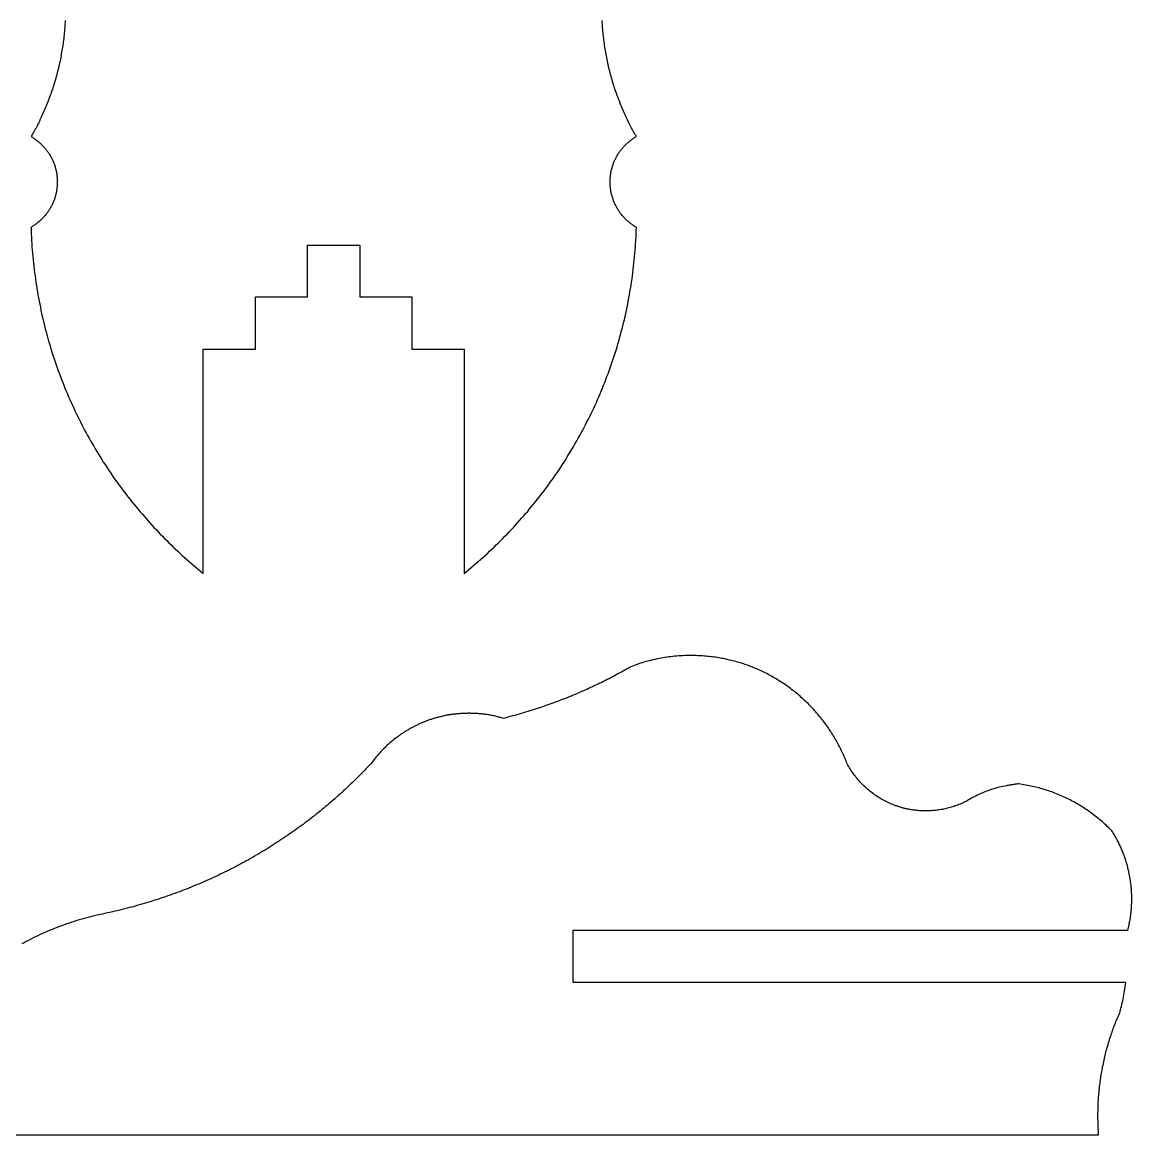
# Model space of a CAD drawing. Extents: x 25 to 747, y 34 to 1185.
# Drawn here: x 554 to 684.3, y 909.2 to 1039.8 of the extents above; entities that cross this region are included whole.
import ezdxf

# ---------------------------------------------------------------- set-up
doc = ezdxf.new("R2010")
doc.units = 0
doc.layers.add('Default_Layer', color=1, linetype='CONTINUOUS')

msp = doc.modelspace()

# ---------------------------------------------------------------- linework, layer by layer
at = {"layer": 'Default_Layer'}
for points in [[(559.03, 1040.02), (559.01, 1039.81), (559, 1039.6), (558.99, 1039.39), (558.97, 1039.18), (558.96, 1038.97), (558.94, 1038.76), (558.92, 1038.55), (558.9, 1038.34), (558.87, 1038.13), (558.85, 1037.92), (558.83, 1037.71), (558.8, 1037.5), (558.77, 1037.3), (558.74, 1037.09), (558.71, 1036.89), (558.68, 1036.68), (558.64, 1036.48), (558.61, 1036.27), (558.57, 1036.07), (558.54, 1035.87), (558.5, 1035.66), (558.46, 1035.46), (558.42, 1035.26), (558.37, 1035.06), (558.33, 1034.86), (558.28, 1034.66), (558.24, 1034.46), (558.19, 1034.27), (558.14, 1034.07), (558.09, 1033.87), (558.04, 1033.68), (557.99, 1033.48), (557.93, 1033.29), (557.88, 1033.09), (557.82, 1032.9), (557.76, 1032.71), (557.7, 1032.52), (557.64, 1032.33), (557.58, 1032.14), (557.52, 1031.95), (557.45, 1031.76), (557.39, 1031.57), (557.32, 1031.39), (557.26, 1031.2), (557.19, 1031.01), (557.12, 1030.83), (557.05, 1030.65), (556.98, 1030.46), (556.9, 1030.28), (556.83, 1030.1), (556.75, 1029.92), (556.68, 1029.74), (556.6, 1029.57), (556.52, 1029.39), (556.44, 1029.21), (556.36, 1029.04), (556.28, 1028.86), (556.21, 1028.69), (556.13, 1028.52), (556.06, 1028.35), (555.99, 1028.18), (555.91, 1028.02), (555.83, 1027.86), (555.75, 1027.7), (555.68, 1027.55), (555.6, 1027.4), (555.51, 1027.25), (555.43, 1027.1), (555.35, 1026.96), (555.27, 1026.82), (555.18, 1026.68), (555.09, 1026.55), (555.01, 1026.41), (555.09, 1026.36), (555.18, 1026.31), (555.26, 1026.26), (555.35, 1026.2), (555.43, 1026.14), (555.51, 1026.09), (555.59, 1026.03), (555.67, 1025.97), (555.75, 1025.9), (555.83, 1025.84), (555.91, 1025.78), (555.98, 1025.71), (556.06, 1025.65), (556.13, 1025.58), (556.2, 1025.51), (556.27, 1025.44), (556.34, 1025.37), (556.41, 1025.3), (556.48, 1025.23), (556.55, 1025.15), (556.61, 1025.08), (556.68, 1025), (556.74, 1024.93), (556.8, 1024.85), (556.86, 1024.77), (556.92, 1024.69), (556.98, 1024.61), (557.04, 1024.53), (557.09, 1024.44), (557.15, 1024.36), (557.2, 1024.28), (557.25, 1024.19), (557.3, 1024.1), (557.35, 1024.02), (557.39, 1023.93), (557.44, 1023.84), (557.49, 1023.75), (557.53, 1023.66), (557.57, 1023.57), (557.61, 1023.48), (557.65, 1023.38), (557.69, 1023.29), (557.72, 1023.2), (557.75, 1023.1), (557.79, 1023.01), (557.82, 1022.91), (557.85, 1022.81), (557.88, 1022.72), (557.9, 1022.62), (557.93, 1022.52), (557.95, 1022.42), (557.97, 1022.32), (557.99, 1022.22), (558.01, 1022.12), (558.03, 1022.02), (558.04, 1021.91), (558.05, 1021.81), (558.06, 1021.71), (558.07, 1021.6), (558.08, 1021.5), (558.09, 1021.39), (558.09, 1021.29), (558.1, 1021.18), (558.1, 1021.08), (558.1, 1020.97), (558.09, 1020.86), (558.09, 1020.76), (558.08, 1020.65), (558.07, 1020.55), (558.06, 1020.45), (558.05, 1020.34), (558.04, 1020.24), (558.03, 1020.14), (558.01, 1020.03), (557.99, 1019.93), (557.97, 1019.83), (557.95, 1019.73), (557.93, 1019.63), (557.9, 1019.53), (557.88, 1019.44), (557.85, 1019.34), (557.82, 1019.24), (557.79, 1019.15), (557.75, 1019.05), (557.72, 1018.95), (557.69, 1018.86), (557.65, 1018.77), (557.61, 1018.67), (557.57, 1018.58), (557.53, 1018.49), (557.49, 1018.4), (557.44, 1018.31), (557.39, 1018.22), (557.35, 1018.13), (557.3, 1018.05), (557.25, 1017.96), (557.2, 1017.88), (557.15, 1017.79), (557.09, 1017.71), (557.04, 1017.63), (556.98, 1017.54), (556.92, 1017.46), (556.86, 1017.38), (556.8, 1017.3), (556.74, 1017.23), (556.68, 1017.15), (556.61, 1017.07), (556.55, 1017), (556.48, 1016.92), (556.41, 1016.85), (556.34, 1016.78), (556.27, 1016.71), (556.2, 1016.64), (556.13, 1016.57), (556.06, 1016.5), (555.98, 1016.44), (555.91, 1016.37), (555.83, 1016.31), (555.75, 1016.25), (555.67, 1016.19), (555.59, 1016.13), (555.51, 1016.07), (555.43, 1016.01), (555.35, 1015.95), (555.26, 1015.9), (555.18, 1015.84), (555.09, 1015.79), (555.01, 1015.74), (555.02, 1015.35), (555.04, 1014.97), (555.05, 1014.59), (555.08, 1014.2), (555.1, 1013.82), (555.12, 1013.44), (555.15, 1013.06), (555.18, 1012.68), (555.22, 1012.3), (555.25, 1011.93), (555.29, 1011.55), (555.34, 1011.17), (555.38, 1010.8), (555.43, 1010.42), (555.48, 1010.05), (555.53, 1009.68), (555.58, 1009.3), (555.64, 1008.93), (555.7, 1008.56), (555.76, 1008.19), (555.82, 1007.82), (555.89, 1007.45), (555.96, 1007.09), (556.03, 1006.72), (556.11, 1006.36), (556.18, 1005.99), (556.26, 1005.63), (556.34, 1005.27), (556.43, 1004.9), (556.51, 1004.54), (556.6, 1004.18), (556.69, 1003.83), (556.78, 1003.47), (556.88, 1003.11), (556.98, 1002.75), (557.08, 1002.4), (557.18, 1002.05), (557.29, 1001.69), (557.39, 1001.34), (557.5, 1000.99), (557.62, 1000.64), (557.73, 1000.29), (557.85, 999.94), (557.97, 999.6), (558.09, 999.25), (558.21, 998.91), (558.34, 998.56), (558.46, 998.22), (558.6, 997.88), (558.73, 997.54), (558.86, 997.2), (559, 996.86), (559.14, 996.53), (559.28, 996.19), (559.42, 995.86), (559.57, 995.52), (559.72, 995.19), (559.87, 994.86), (560.02, 994.53), (560.17, 994.2), (560.33, 993.88), (560.49, 993.55), (560.65, 993.23), (560.81, 992.9), (560.98, 992.58), (561.14, 992.26), (561.31, 991.94), (561.48, 991.62), (561.66, 991.3), (561.83, 990.99), (562.01, 990.67), (562.19, 990.36), (562.37, 990.05), (562.56, 989.74), (562.74, 989.43), (562.93, 989.12), (563.12, 988.81), (563.31, 988.51), (563.5, 988.2), (563.7, 987.9), (563.9, 987.6), (564.1, 987.3), (564.3, 987), (564.5, 986.7), (564.71, 986.4), (564.91, 986.11), (565.12, 985.82), (565.33, 985.53), (565.55, 985.24), (565.76, 984.95), (565.98, 984.66), (566.2, 984.37), (566.42, 984.09), (566.64, 983.81), (566.86, 983.53), (567.09, 983.25), (567.32, 982.97), (567.55, 982.69), (567.78, 982.41), (568.01, 982.14), (568.25, 981.87), (568.48, 981.6), (568.72, 981.33), (568.96, 981.06), (569.2, 980.8), (569.45, 980.53), (569.69, 980.27), (569.94, 980.01), (570.19, 979.75), (570.44, 979.49), (570.69, 979.23), (570.95, 978.98), (571.2, 978.72), (571.46, 978.47), (571.72, 978.22), (571.98, 977.98), (572.24, 977.73), (572.51, 977.48), (572.77, 977.24), (573.04, 977), (573.31, 976.76), (573.58, 976.52), (573.85, 976.29), (574.13, 976.05), (574.4, 975.82), (574.68, 975.59), (574.96, 975.36), (575.24, 975.13), (575.24, 1001.45), (581.36, 1001.45), (581.36, 1007.57), (587.48, 1007.57), (587.48, 1013.63), (593.62, 1013.63), (593.62, 1007.57), (599.74, 1007.57), (599.74, 1001.45), (605.86, 1001.45), (605.86, 975.13), (606.14, 975.36), (606.42, 975.59), (606.7, 975.82), (606.98, 976.05), (607.25, 976.29), (607.52, 976.52), (607.79, 976.76), (608.06, 977), (608.33, 977.24), (608.6, 977.48), (608.86, 977.73), (609.12, 977.98), (609.38, 978.22), (609.64, 978.47), (609.9, 978.72), (610.16, 978.98), (610.41, 979.23), (610.66, 979.49), (610.91, 979.75), (611.16, 980.01), (611.41, 980.27), (611.66, 980.53), (611.9, 980.8), (612.14, 981.06), (612.38, 981.33), (612.62, 981.6), (612.86, 981.87), (613.09, 982.14), (613.33, 982.41), (613.56, 982.69), (613.79, 982.97), (614.01, 983.25), (614.24, 983.53), (614.46, 983.81), (614.69, 984.09), (614.91, 984.37), (615.13, 984.66), (615.34, 984.95), (615.56, 985.24), (615.77, 985.53), (615.98, 985.82), (616.19, 986.11), (616.4, 986.4), (616.6, 986.7), (616.81, 987), (617.01, 987.3), (617.21, 987.6), (617.4, 987.9), (617.6, 988.2), (617.79, 988.51), (617.98, 988.81), (618.17, 989.12), (618.36, 989.43), (618.55, 989.74), (618.73, 990.05), (618.91, 990.36), (619.09, 990.67), (619.27, 990.99), (619.44, 991.3), (619.62, 991.62), (619.79, 991.94), (619.96, 992.26), (620.13, 992.58), (620.29, 992.9), (620.45, 993.23), (620.61, 993.55), (620.77, 993.88), (620.93, 994.2), (621.08, 994.53), (621.24, 994.86), (621.39, 995.19), (621.53, 995.52), (621.68, 995.86), (621.82, 996.19), (621.96, 996.53), (622.1, 996.86), (622.24, 997.2), (622.38, 997.54), (622.51, 997.88), (622.64, 998.22), (622.77, 998.56), (622.89, 998.91), (623.02, 999.25), (623.14, 999.6), (623.26, 999.94), (623.37, 1000.29), (623.49, 1000.64), (623.6, 1000.99), (623.71, 1001.34), (623.82, 1001.69), (623.92, 1002.05), (624.02, 1002.4), (624.12, 1002.75), (624.22, 1003.11), (624.32, 1003.47), (624.41, 1003.83), (624.5, 1004.18), (624.59, 1004.54), (624.68, 1004.9), (624.76, 1005.27), (624.84, 1005.63), (624.92, 1005.99), (625, 1006.36), (625.07, 1006.72), (625.14, 1007.09), (625.21, 1007.45), (625.28, 1007.82), (625.34, 1008.19), (625.41, 1008.56), (625.46, 1008.93), (625.52, 1009.3), (625.58, 1009.68), (625.63, 1010.05), (625.68, 1010.42), (625.72, 1010.8), (625.77, 1011.17), (625.81, 1011.55), (625.85, 1011.93), (625.88, 1012.3), (625.92, 1012.68), (625.95, 1013.06), (625.98, 1013.44), (626, 1013.82), (626.03, 1014.2), (626.05, 1014.59), (626.07, 1014.97), (626.08, 1015.35), (626.1, 1015.74), (626.01, 1015.79), (625.92, 1015.84), (625.84, 1015.9), (625.75, 1015.95), (625.67, 1016.01), (625.59, 1016.07), (625.51, 1016.13), (625.43, 1016.19), (625.35, 1016.25), (625.27, 1016.31), (625.2, 1016.37), (625.12, 1016.44), (625.05, 1016.5), (624.97, 1016.57), (624.9, 1016.64), (624.83, 1016.71), (624.76, 1016.78), (624.69, 1016.85), (624.62, 1016.92), (624.55, 1017), (624.49, 1017.07), (624.43, 1017.15), (624.36, 1017.23), (624.3, 1017.3), (624.24, 1017.38), (624.18, 1017.46), (624.12, 1017.54), (624.07, 1017.63), (624.01, 1017.71), (623.96, 1017.79), (623.9, 1017.88), (623.85, 1017.96), (623.8, 1018.05), (623.75, 1018.13), (623.71, 1018.22), (623.66, 1018.31), (623.62, 1018.4), (623.57, 1018.49), (623.53, 1018.58), (623.49, 1018.67), (623.45, 1018.77), (623.42, 1018.86), (623.38, 1018.95), (623.35, 1019.05), (623.32, 1019.15), (623.28, 1019.24), (623.26, 1019.34), (623.23, 1019.44), (623.2, 1019.53), (623.18, 1019.63), (623.15, 1019.73), (623.13, 1019.83), (623.11, 1019.93), (623.09, 1020.03), (623.08, 1020.14), (623.06, 1020.24), (623.05, 1020.34), (623.04, 1020.45), (623.03, 1020.55), (623.02, 1020.65), (623.01, 1020.76), (623.01, 1020.86), (623.01, 1020.97), (623.01, 1021.08), (623.01, 1021.18), (623.01, 1021.29), (623.01, 1021.39), (623.02, 1021.5), (623.03, 1021.6), (623.04, 1021.71), (623.05, 1021.81), (623.06, 1021.91), (623.08, 1022.02), (623.09, 1022.12), (623.11, 1022.22), (623.13, 1022.32), (623.15, 1022.42), (623.18, 1022.52), (623.2, 1022.62), (623.23, 1022.72), (623.26, 1022.81), (623.28, 1022.91), (623.32, 1023.01), (623.35, 1023.1), (623.38, 1023.2), (623.42, 1023.29), (623.45, 1023.38), (623.49, 1023.48), (623.53, 1023.57), (623.57, 1023.66), (623.62, 1023.75), (623.66, 1023.84), (623.71, 1023.93), (623.75, 1024.02), (623.8, 1024.1), (623.85, 1024.19), (623.9, 1024.28), (623.96, 1024.36), (624.01, 1024.44), (624.07, 1024.53), (624.12, 1024.61), (624.18, 1024.69), (624.24, 1024.77), (624.3, 1024.85), (624.36, 1024.93), (624.43, 1025), (624.49, 1025.08), (624.55, 1025.15), (624.62, 1025.23), (624.69, 1025.3), (624.76, 1025.37), (624.83, 1025.44), (624.9, 1025.51), (624.97, 1025.58), (625.05, 1025.65), (625.12, 1025.71), (625.2, 1025.78), (625.27, 1025.84), (625.35, 1025.9), (625.43, 1025.97), (625.51, 1026.03), (625.59, 1026.09), (625.67, 1026.14), (625.75, 1026.2), (625.84, 1026.26), (625.92, 1026.31), (626.01, 1026.36), (626.1, 1026.41), (626.01, 1026.55), (625.92, 1026.68), (625.84, 1026.82), (625.75, 1026.96), (625.67, 1027.1), (625.59, 1027.25), (625.51, 1027.4), (625.43, 1027.55), (625.35, 1027.7), (625.27, 1027.86), (625.19, 1028.02), (625.12, 1028.18), (625.04, 1028.35), (624.97, 1028.52), (624.9, 1028.69), (624.82, 1028.86), (624.74, 1029.04), (624.66, 1029.21), (624.58, 1029.39), (624.5, 1029.57), (624.43, 1029.74), (624.35, 1029.92), (624.27, 1030.1), (624.2, 1030.28), (624.13, 1030.46), (624.06, 1030.65), (623.98, 1030.83), (623.92, 1031.01), (623.85, 1031.2), (623.78, 1031.39), (623.71, 1031.57), (623.65, 1031.76), (623.58, 1031.95), (623.52, 1032.14), (623.46, 1032.33), (623.4, 1032.52), (623.34, 1032.71), (623.28, 1032.9), (623.23, 1033.09), (623.17, 1033.29), (623.12, 1033.48), (623.06, 1033.68), (623.01, 1033.87), (622.96, 1034.07), (622.91, 1034.27), (622.87, 1034.46), (622.82, 1034.66), (622.77, 1034.86), (622.73, 1035.06), (622.69, 1035.26), (622.65, 1035.46), (622.61, 1035.66), (622.57, 1035.87), (622.53, 1036.07), (622.49, 1036.27), (622.46, 1036.48), (622.42, 1036.68), (622.39, 1036.89), (622.36, 1037.09), (622.33, 1037.3), (622.3, 1037.5), (622.28, 1037.71), (622.25, 1037.92), (622.23, 1038.13), (622.21, 1038.34), (622.18, 1038.55), (622.17, 1038.76), (622.15, 1038.97), (622.13, 1039.18), (622.11, 1039.39), (622.1, 1039.6), (622.09, 1039.81), (622.08, 1040.02)], [(537.3, 909.24), (680.37, 909.24), (680.35, 909.5), (680.34, 909.76), (680.32, 910.03), (680.31, 910.31), (680.3, 910.59), (680.3, 910.87), (680.29, 911.16), (680.29, 911.46), (680.29, 911.66), (680.29, 911.87), (680.3, 912.07), (680.3, 912.27), (680.31, 912.48), (680.31, 912.68), (680.32, 912.88), (680.33, 913.08), (680.34, 913.29), (680.36, 913.49), (680.37, 913.69), (680.39, 913.89), (680.4, 914.09), (680.42, 914.29), (680.44, 914.49), (680.46, 914.69), (680.48, 914.89), (680.51, 915.08), (680.53, 915.28), (680.56, 915.48), (680.58, 915.68), (680.61, 915.87), (680.64, 916.07), (680.67, 916.26), (680.7, 916.46), (680.74, 916.65), (680.77, 916.84), (680.81, 917.04), (680.84, 917.23), (680.88, 917.42), (680.92, 917.61), (680.96, 917.8), (681, 917.99), (681.04, 918.18), (681.09, 918.37), (681.13, 918.56), (681.18, 918.75), (681.23, 918.93), (681.27, 919.12), (681.32, 919.3), (681.37, 919.49), (681.43, 919.67), (681.48, 919.86), (681.53, 920.04), (681.59, 920.22), (681.65, 920.4), (681.7, 920.58), (681.76, 920.76), (681.82, 920.94), (681.88, 921.12), (681.94, 921.3), (682.01, 921.48), (682.07, 921.65), (682.13, 921.83), (682.2, 922), (682.27, 922.18), (682.33, 922.35), (682.4, 922.52), (682.47, 922.69), (682.54, 922.86), (682.62, 923.03), (682.69, 923.2), (682.76, 923.37), (682.84, 923.54), (682.89, 923.72), (682.94, 923.91), (682.99, 924.11), (683.05, 924.31), (683.1, 924.52), (683.14, 924.73), (683.19, 924.95), (683.24, 925.17), (683.29, 925.4), (683.33, 925.63), (683.38, 925.86), (683.42, 926.11), (683.46, 926.35), (683.5, 926.6), (683.54, 926.86), (683.58, 927.12), (618.67, 927.12), (618.67, 933.26), (683.8, 933.26), (683.83, 933.36), (683.85, 933.47), (683.88, 933.57), (683.9, 933.68), (683.93, 933.79), (683.95, 933.89), (683.97, 934), (683.99, 934.11), (684.01, 934.22), (684.03, 934.33), (684.05, 934.44), (684.07, 934.55), (684.09, 934.67), (684.11, 934.78), (684.12, 934.89), (684.14, 935.01), (684.15, 935.12), (684.16, 935.24), (684.18, 935.36), (684.19, 935.47), (684.2, 935.59), (684.21, 935.71), (684.22, 935.83), (684.23, 935.95), (684.23, 936.06), (684.24, 936.18), (684.24, 936.3), (684.25, 936.42), (684.25, 936.54), (684.25, 936.67), (684.26, 936.79), (684.26, 936.91), (684.26, 937.05), (684.25, 937.19), (684.25, 937.32), (684.25, 937.46), (684.24, 937.6), (684.23, 937.74), (684.23, 937.87), (684.22, 938.01), (684.21, 938.15), (684.19, 938.28), (684.18, 938.42), (684.17, 938.55), (684.15, 938.69), (684.13, 938.82), (684.12, 938.96), (684.1, 939.09), (684.08, 939.22), (684.06, 939.36), (684.03, 939.49), (684.01, 939.62), (683.98, 939.75), (683.96, 939.88), (683.93, 940.01), (683.9, 940.14), (683.87, 940.27), (683.84, 940.4), (683.81, 940.53), (683.78, 940.66), (683.74, 940.79), (683.71, 940.91), (683.67, 941.04), (683.64, 941.17), (683.6, 941.29), (683.56, 941.42), (683.52, 941.54), (683.48, 941.67), (683.44, 941.79), (683.39, 941.91), (683.35, 942.04), (683.3, 942.16), (683.26, 942.28), (683.21, 942.4), (683.16, 942.52), (683.11, 942.64), (683.06, 942.76), (683.01, 942.88), (682.96, 943), (682.9, 943.11), (682.85, 943.23), (682.79, 943.35), (682.74, 943.46), (682.68, 943.58), (682.62, 943.69), (682.56, 943.8), (682.5, 943.92), (682.44, 944.03), (682.38, 944.14), (682.31, 944.25), (682.25, 944.36), (682.19, 944.47), (682.12, 944.58), (682.05, 944.68), (681.99, 944.79), (681.92, 944.9), (681.92, 944.9), (681.78, 945.03), (681.65, 945.17), (681.51, 945.3), (681.38, 945.44), (681.24, 945.57), (681.1, 945.7), (680.96, 945.82), (680.81, 945.95), (680.67, 946.08), (680.52, 946.2), (680.38, 946.32), (680.23, 946.44), (680.08, 946.56), (679.93, 946.68), (679.78, 946.8), (679.63, 946.91), (679.47, 947.03), (679.32, 947.14), (679.16, 947.25), (679, 947.36), (678.84, 947.46), (678.68, 947.57), (678.52, 947.67), (678.36, 947.78), (678.2, 947.88), (678.03, 947.98), (677.86, 948.07), (677.7, 948.17), (677.53, 948.26), (677.36, 948.36), (677.19, 948.45), (677.02, 948.54), (676.84, 948.62), (676.67, 948.71), (676.5, 948.79), (676.32, 948.87), (676.14, 948.95), (675.96, 949.03), (675.79, 949.11), (675.61, 949.18), (675.42, 949.26), (675.24, 949.33), (675.06, 949.4), (674.87, 949.47), (674.69, 949.53), (674.5, 949.6), (674.32, 949.66), (674.13, 949.72), (673.94, 949.78), (673.75, 949.83), (673.56, 949.89), (673.37, 949.94), (673.17, 949.99), (672.98, 950.04), (672.78, 950.09), (672.59, 950.13), (672.39, 950.17), (672.2, 950.21), (672, 950.25), (671.8, 950.29), (671.6, 950.32), (671.4, 950.36), (671.2, 950.39), (671, 950.42), (670.89, 950.41), (670.78, 950.4), (670.68, 950.38), (670.57, 950.37), (670.47, 950.36), (670.36, 950.35), (670.26, 950.33), (670.15, 950.32), (670.05, 950.3), (669.95, 950.29), (669.85, 950.27), (669.74, 950.25), (669.64, 950.23), (669.54, 950.21), (669.34, 950.17), (669.13, 950.13), (668.93, 950.09), (668.73, 950.04), (668.54, 949.99), (668.34, 949.93), (668.15, 949.88), (667.95, 949.82), (667.76, 949.75), (667.57, 949.69), (667.38, 949.62), (667.2, 949.55), (667.01, 949.48), (666.83, 949.41), (666.65, 949.33), (666.47, 949.25), (666.29, 949.17), (666.11, 949.09), (665.94, 949), (665.76, 948.92), (665.59, 948.82), (665.42, 948.73), (665.26, 948.64), (665.09, 948.54), (664.93, 948.44), (664.79, 948.37), (664.66, 948.3), (664.52, 948.24), (664.39, 948.17), (664.25, 948.11), (664.11, 948.05), (663.97, 947.99), (663.82, 947.94), (663.68, 947.88), (663.53, 947.83), (663.39, 947.78), (663.24, 947.73), (663.09, 947.69), (662.94, 947.64), (662.79, 947.6), (662.64, 947.56), (662.48, 947.53), (662.33, 947.49), (662.17, 947.46), (662.02, 947.43), (661.86, 947.4), (661.7, 947.37), (661.54, 947.35), (661.38, 947.33), (661.22, 947.31), (661.06, 947.29), (660.9, 947.28), (660.73, 947.27), (660.57, 947.26), (660.4, 947.25), (660.24, 947.25), (660.07, 947.25), (659.98, 947.25), (659.89, 947.25), (659.79, 947.25), (659.7, 947.25), (659.61, 947.26), (659.52, 947.26), (659.43, 947.27), (659.33, 947.27), (659.24, 947.28), (659.15, 947.29), (659.06, 947.3), (658.97, 947.31), (658.88, 947.32), (658.79, 947.33), (658.7, 947.34), (658.61, 947.35), (658.52, 947.36), (658.43, 947.38), (658.34, 947.39), (658.25, 947.41), (658.16, 947.42), (658.08, 947.44), (657.99, 947.46), (657.9, 947.47), (657.81, 947.49), (657.72, 947.51), (657.64, 947.53), (657.55, 947.55), (657.46, 947.58), (657.38, 947.6), (657.29, 947.62), (657.21, 947.65), (657.12, 947.67), (657.04, 947.7), (656.95, 947.72), (656.87, 947.75), (656.78, 947.78), (656.7, 947.8), (656.62, 947.83), (656.53, 947.86), (656.45, 947.89), (656.37, 947.92), (656.2, 947.99), (656.04, 948.05), (655.88, 948.12), (655.72, 948.19), (655.56, 948.27), (655.41, 948.35), (655.25, 948.43), (655.1, 948.51), (654.94, 948.59), (654.79, 948.68), (654.64, 948.77), (654.49, 948.86), (654.35, 948.96), (654.2, 949.05), (654.06, 949.15), (653.92, 949.25), (653.78, 949.36), (653.64, 949.46), (653.51, 949.57), (653.37, 949.68), (653.24, 949.79), (653.11, 949.91), (652.98, 950.03), (652.85, 950.14), (652.73, 950.27), (652.61, 950.39), (652.49, 950.51), (652.37, 950.64), (652.25, 950.77), (652.13, 950.9), (652.02, 951.04), (651.91, 951.17), (651.8, 951.31), (651.7, 951.45), (651.59, 951.59), (651.49, 951.73), (651.39, 951.87), (651.29, 952.02), (651.2, 952.17), (651.11, 952.32), (651.02, 952.47), (650.93, 952.62), (650.84, 952.78), (650.77, 952.95), (650.71, 953.13), (650.63, 953.3), (650.56, 953.47), (650.49, 953.64), (650.41, 953.82), (650.34, 953.99), (650.26, 954.15), (650.18, 954.32), (650.1, 954.49), (650.01, 954.66), (649.93, 954.82), (649.84, 954.99), (649.75, 955.15), (649.67, 955.31), (649.58, 955.47), (649.48, 955.63), (649.39, 955.79), (649.3, 955.95), (649.2, 956.11), (649.1, 956.27), (649.01, 956.42), (648.91, 956.58), (648.8, 956.73), (648.7, 956.88), (648.6, 957.04), (648.49, 957.19), (648.39, 957.34), (648.28, 957.48), (648.17, 957.63), (648.06, 957.78), (647.95, 957.92), (647.83, 958.07), (647.72, 958.21), (647.6, 958.35), (647.49, 958.49), (647.37, 958.63), (647.25, 958.77), (647.13, 958.91), (647, 959.04), (646.88, 959.18), (646.76, 959.31), (646.63, 959.45), (646.51, 959.58), (646.38, 959.71), (646.25, 959.84), (646.12, 959.96), (645.99, 960.09), (645.85, 960.22), (645.72, 960.34), (645.59, 960.46), (645.45, 960.58), (645.31, 960.7), (645.17, 960.82), (645.04, 960.94), (644.9, 961.06), (644.75, 961.17), (644.61, 961.29), (644.47, 961.4), (644.32, 961.51), (644.18, 961.62), (644.03, 961.73), (643.88, 961.84), (643.74, 961.94), (643.59, 962.05), (643.43, 962.15), (643.28, 962.25), (643.13, 962.35), (642.98, 962.45), (642.82, 962.55), (642.67, 962.64), (642.51, 962.74), (642.35, 962.83), (642.19, 962.92), (642.04, 963.01), (641.88, 963.1), (641.71, 963.19), (641.55, 963.27), (641.39, 963.36), (641.23, 963.44), (641.06, 963.52), (640.9, 963.6), (640.73, 963.68), (640.56, 963.76), (640.4, 963.83), (640.23, 963.91), (640.06, 963.98), (639.89, 964.05), (639.72, 964.12), (639.54, 964.18), (639.37, 964.25), (639.2, 964.31), (639.02, 964.38), (638.85, 964.44), (638.67, 964.5), (638.5, 964.56), (638.32, 964.61), (638.14, 964.67), (637.96, 964.72), (637.78, 964.77), (637.6, 964.82), (637.42, 964.87), (637.24, 964.91), (637.06, 964.96), (636.88, 965), (636.69, 965.04), (636.51, 965.08), (636.32, 965.12), (636.14, 965.15), (635.95, 965.19), (635.77, 965.22), (635.58, 965.25), (635.39, 965.28), (635.2, 965.3), (635.02, 965.33), (634.83, 965.35), (634.64, 965.37), (634.45, 965.39), (634.26, 965.41), (634.06, 965.43), (633.87, 965.44), (633.68, 965.45), (633.49, 965.46), (633.29, 965.47), (633.1, 965.48), (632.9, 965.48), (632.71, 965.49), (632.51, 965.49), (632.27, 965.49), (632.03, 965.48), (631.79, 965.48), (631.55, 965.47), (631.32, 965.45), (631.08, 965.44), (630.84, 965.42), (630.61, 965.4), (630.37, 965.37), (630.14, 965.35), (629.91, 965.32), (629.68, 965.29), (629.45, 965.25), (629.22, 965.21), (628.99, 965.17), (628.76, 965.13), (628.54, 965.09), (628.31, 965.04), (628.09, 964.99), (627.87, 964.94), (627.65, 964.88), (627.44, 964.83), (627.22, 964.77), (627.01, 964.71), (626.79, 964.64), (626.58, 964.58), (626.37, 964.51), (626.16, 964.44), (625.96, 964.36), (625.76, 964.29), (625.55, 964.21), (625.35, 964.13), (625.15, 964.01), (624.95, 963.9), (624.75, 963.78), (624.54, 963.67), (624.34, 963.55), (624.13, 963.44), (623.93, 963.33), (623.72, 963.22), (623.51, 963.1), (623.3, 962.99), (623.09, 962.88), (622.88, 962.77), (622.66, 962.66), (622.45, 962.56), (622.24, 962.45), (622.02, 962.34), (621.8, 962.24), (621.59, 962.13), (621.37, 962.03), (621.15, 961.92), (620.93, 961.82), (620.7, 961.72), (620.48, 961.62), (620.26, 961.51), (620.03, 961.41), (619.81, 961.31), (619.58, 961.22), (619.35, 961.12), (619.12, 961.02), (618.89, 960.92), (618.66, 960.83), (618.43, 960.73), (618.2, 960.64), (617.97, 960.54), (617.73, 960.45), (617.5, 960.36), (617.26, 960.27), (617.02, 960.18), (616.78, 960.09), (616.54, 960), (616.3, 959.91), (616.06, 959.82), (615.82, 959.74), (615.57, 959.65), (615.33, 959.57), (615.08, 959.48), (614.84, 959.4), (614.59, 959.32), (614.34, 959.23), (614.09, 959.15), (613.84, 959.07), (613.59, 958.99), (613.34, 958.92), (613.08, 958.84), (612.83, 958.76), (612.57, 958.69), (612.31, 958.61), (612.06, 958.54), (611.8, 958.46), (611.54, 958.39), (611.28, 958.32), (611.01, 958.25), (610.75, 958.18), (610.49, 958.11), (610.37, 958.14), (610.26, 958.18), (610.14, 958.21), (610.02, 958.24), (609.91, 958.27), (609.79, 958.31), (609.67, 958.33), (609.54, 958.36), (609.42, 958.39), (609.3, 958.42), (609.17, 958.44), (609.05, 958.46), (608.92, 958.49), (608.8, 958.51), (608.67, 958.53), (608.54, 958.55), (608.42, 958.57), (608.29, 958.59), (608.16, 958.6), (608.03, 958.62), (607.9, 958.63), (607.76, 958.64), (607.63, 958.66), (607.5, 958.67), (607.37, 958.68), (607.23, 958.68), (607.1, 958.69), (606.97, 958.7), (606.83, 958.7), (606.7, 958.7), (606.56, 958.71), (606.43, 958.71), (606.31, 958.71), (606.2, 958.7), (606.09, 958.7), (605.98, 958.7), (605.87, 958.7), (605.76, 958.69), (605.65, 958.69), (605.55, 958.68), (605.44, 958.67), (605.33, 958.66), (605.22, 958.66), (605.11, 958.65), (605, 958.64), (604.89, 958.62), (604.79, 958.61), (604.68, 958.6), (604.57, 958.59), (604.47, 958.57), (604.36, 958.56), (604.25, 958.54), (604.15, 958.52), (604.04, 958.51), (603.94, 958.49), (603.83, 958.47), (603.73, 958.45), (603.62, 958.43), (603.52, 958.41), (603.41, 958.38), (603.31, 958.36), (603.2, 958.34), (603.1, 958.31), (603, 958.29), (602.89, 958.26), (602.79, 958.23), (602.69, 958.21), (602.59, 958.18), (602.49, 958.15), (602.39, 958.12), (602.28, 958.09), (602.18, 958.06), (602.08, 958.03), (601.98, 957.99), (601.88, 957.96), (601.78, 957.93), (601.69, 957.89), (601.59, 957.85), (601.49, 957.82), (601.39, 957.78), (601.29, 957.74), (601.2, 957.71), (601.1, 957.67), (601, 957.63), (600.91, 957.59), (600.81, 957.54), (600.71, 957.5), (600.62, 957.46), (600.52, 957.42), (600.43, 957.37), (600.34, 957.33), (600.24, 957.28), (600.15, 957.24), (600.06, 957.19), (599.96, 957.14), (599.87, 957.09), (599.78, 957.05), (599.69, 957), (599.6, 956.95), (599.51, 956.9), (599.42, 956.84), (599.33, 956.79), (599.24, 956.74), (599.15, 956.69), (599.06, 956.63), (598.97, 956.58), (598.88, 956.52), (598.8, 956.47), (598.71, 956.41), (598.62, 956.35), (598.54, 956.3), (598.45, 956.24), (598.37, 956.18), (598.28, 956.12), (598.2, 956.06), (598.11, 956), (598.03, 955.94), (597.95, 955.88), (597.78, 955.75), (597.62, 955.62), (597.46, 955.49), (597.3, 955.36), (597.15, 955.23), (596.99, 955.09), (596.84, 954.95), (596.69, 954.81), (596.54, 954.66), (596.39, 954.52), (596.25, 954.37), (596.1, 954.22), (595.96, 954.07), (595.83, 953.91), (595.69, 953.76), (595.55, 953.6), (595.42, 953.44), (595.29, 953.28), (595.17, 953.11), (595.04, 952.95), (594.92, 952.78), (594.73, 952.57), (594.53, 952.37), (594.34, 952.17), (594.14, 951.96), (593.94, 951.76), (593.75, 951.56), (593.55, 951.36), (593.35, 951.16), (593.15, 950.97), (592.95, 950.77), (592.75, 950.57), (592.54, 950.38), (592.34, 950.19), (592.13, 949.99), (591.93, 949.8), (591.72, 949.61), (591.51, 949.42), (591.3, 949.23), (591.09, 949.05), (590.88, 948.86), (590.67, 948.67), (590.46, 948.49), (590.25, 948.3), (590.03, 948.12), (589.82, 947.94), (589.6, 947.76), (589.39, 947.58), (589.17, 947.4), (588.95, 947.22), (588.73, 947.04), (588.51, 946.87), (588.29, 946.69), (588.07, 946.52), (587.85, 946.35), (587.62, 946.18), (587.4, 946), (587.17, 945.84), (586.95, 945.67), (586.72, 945.5), (586.49, 945.33), (586.26, 945.17), (586.03, 945), (585.8, 944.84), (585.57, 944.68), (585.34, 944.51), (585.11, 944.35), (584.87, 944.2), (584.64, 944.04), (584.4, 943.88), (584.17, 943.72), (583.93, 943.57), (583.69, 943.42), (583.45, 943.26), (583.22, 943.11), (582.97, 942.96), (582.73, 942.81), (582.49, 942.66), (582.25, 942.52), (582.01, 942.37), (581.76, 942.22), (581.52, 942.08), (581.27, 941.94), (581.02, 941.8), (580.78, 941.66), (580.53, 941.52), (580.28, 941.38), (580.03, 941.24), (579.78, 941.1), (579.53, 940.97), (579.27, 940.84), (579.02, 940.7), (578.77, 940.57), (578.51, 940.44), (578.26, 940.31), (578, 940.18), (577.74, 940.06), (577.49, 939.93), (577.23, 939.81), (576.97, 939.68), (576.71, 939.56), (576.45, 939.44), (576.19, 939.32), (575.92, 939.2), (575.66, 939.09), (575.4, 938.97), (575.13, 938.85), (574.87, 938.74), (574.6, 938.63), (574.34, 938.52), (574.07, 938.41), (573.8, 938.3), (573.53, 938.19), (573.26, 938.08), (572.99, 937.98), (572.72, 937.87), (572.45, 937.77), (572.18, 937.67), (571.9, 937.57), (571.63, 937.47), (571.36, 937.37), (571.08, 937.27), (570.8, 937.18), (570.53, 937.08), (570.25, 936.99), (569.97, 936.9), (569.69, 936.81), (569.41, 936.72), (569.13, 936.63), (568.85, 936.54), (568.57, 936.46), (568.29, 936.38), (568.01, 936.29), (567.72, 936.21), (567.44, 936.13), (567.15, 936.05), (566.87, 935.97), (566.58, 935.9), (566.29, 935.82), (566.01, 935.75), (565.72, 935.68), (565.43, 935.6), (565.14, 935.53), (564.85, 935.47), (564.56, 935.4), (564.27, 935.33), (563.98, 935.27), (563.68, 935.21), (563.39, 935.14), (563.08, 935.08), (562.78, 935.01), (562.47, 934.94), (562.17, 934.86), (561.87, 934.79), (561.57, 934.71), (561.27, 934.63), (560.97, 934.54), (560.67, 934.46), (560.38, 934.37), (560.08, 934.28), (559.79, 934.18), (559.49, 934.09), (559.2, 933.99), (558.91, 933.88), (558.62, 933.78), (558.34, 933.67), (558.05, 933.56), (557.77, 933.45), (557.48, 933.34), (557.2, 933.22), (556.92, 933.1), (556.64, 932.98), (556.36, 932.86), (556.08, 932.73), (555.81, 932.6), (555.53, 932.47), (555.26, 932.34), (554.99, 932.2), (554.72, 932.06), (554.45, 931.92), (554.19, 931.78), (553.92, 931.63)]]:
    msp.add_lwpolyline(points, dxfattribs=at)

doc.saveas('drawing.dxf')
